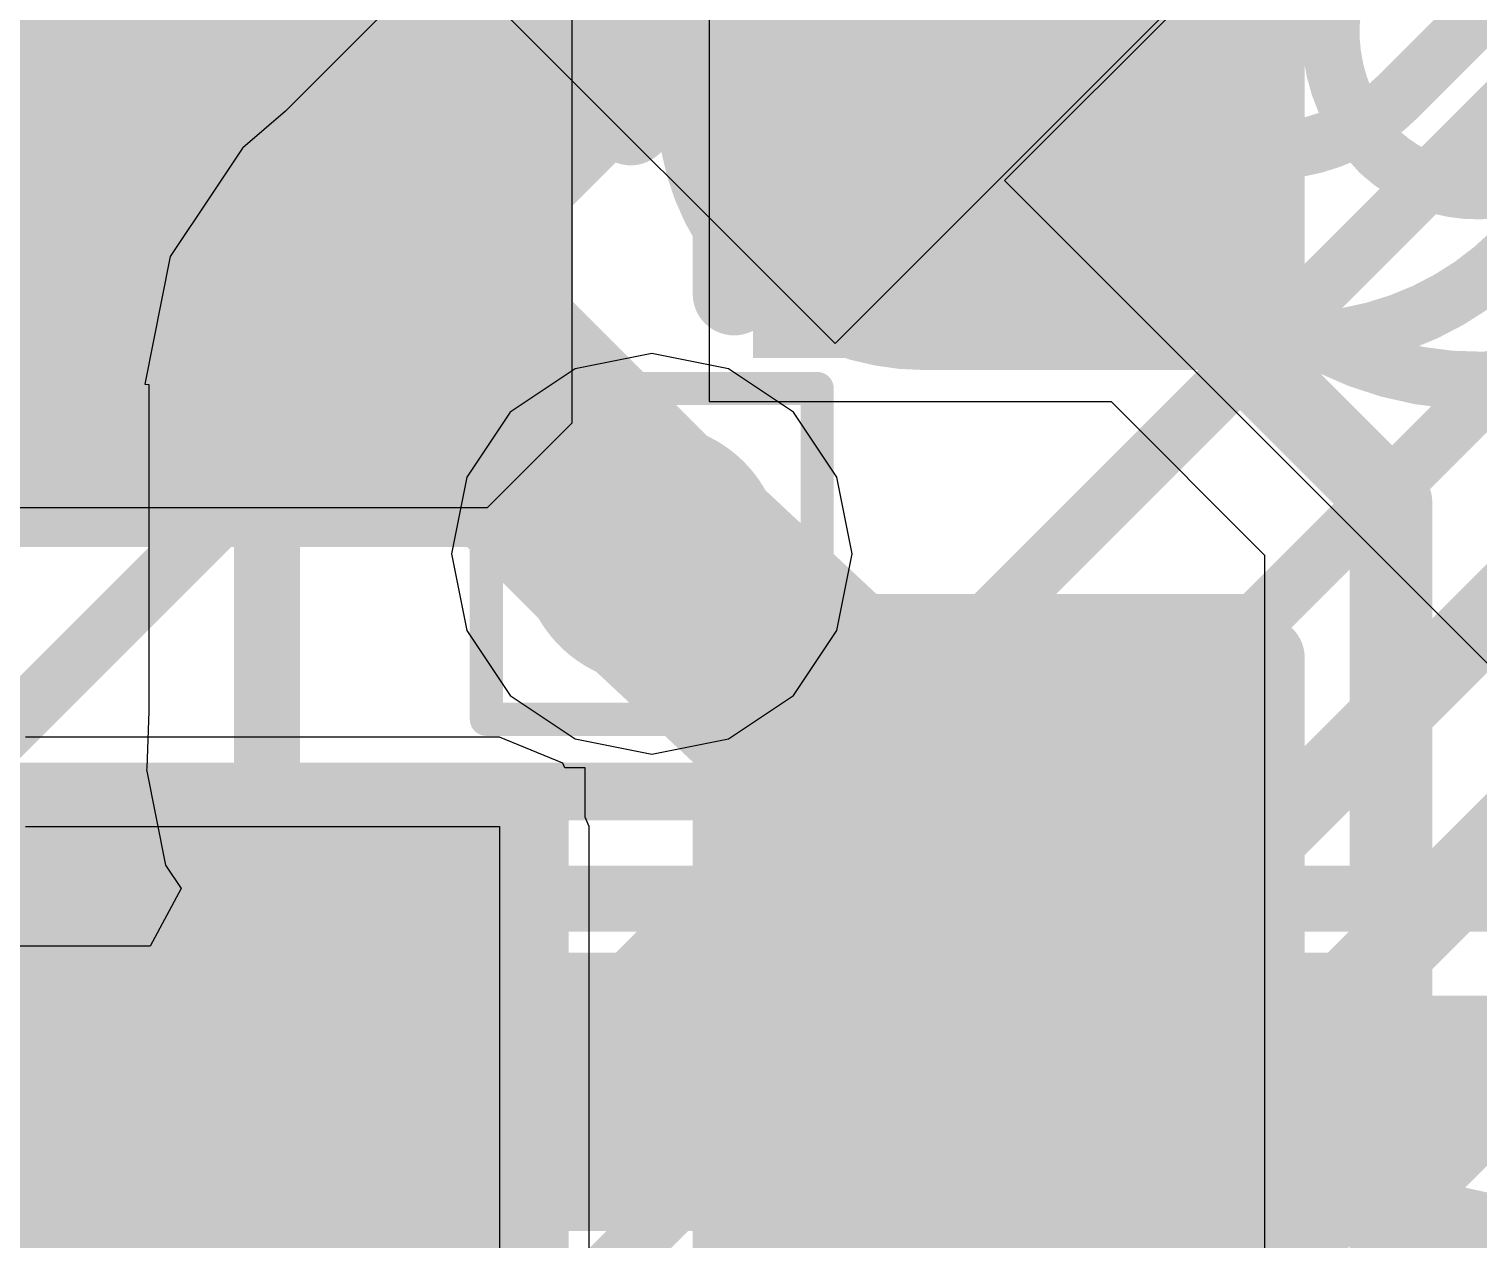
# Model space of a CAD drawing. Header units: inches. Extents: x -6 to 283, y -12 to 154.
# Drawn here: x 41.143 to 43.368, y 6.457 to 8.315 of the extents above; entities that cross this region are included whole.
import ezdxf

# ---------------------------------------------------------------- set-up
doc = ezdxf.new("R2010")
doc.units = ezdxf.units.IN
for name, color, linetype in [('Bottom Layer', 5, 'Continuous'), ('Bottom Overlay', 54, 'Continuous'), ('Bottom Paste', 16, 'Continuous'), ('Bottom Solder', 6, 'Continuous'), ('Drill Drawing', 1, 'Continuous'), ('GND-1', 16, 'Continuous'), ('GND-2', 90, 'Continuous'), ('GND-3', 216, 'Continuous'), ('GND-4', 54, 'Continuous'), ('PWR-1', 156, 'Continuous'), ('PWR-2', 130, 'Continuous'), ('Signal L1', 76, 'Continuous'), ('Signal L2', 6, 'Continuous'), ('Top Layer', 1, 'Continuous'), ('Top Overlay', 2, 'Continuous'), ('Top Paste', 8, 'Continuous'), ('Top Solder', 216, 'Continuous'), ('Via Holes', 16, 'Continuous')]:
    doc.layers.add(name, color=color, linetype=linetype)

# ---------------------------------------------------------------- blocks, each defined once
blk = doc.blocks.new('R___0201_157')
at = {"layer": 'Top Layer'}
for points in [[(-0.40999791, 0.18499963), (-0.13999845, 0.18499963), (-0.13999845, -0.18499963), (-0.40999791, -0.18499963)], [(0.14000099, 0.18499963), (0.41000045, 0.18499963), (0.41000045, -0.18499963), (0.14000099, -0.18499963)]]:
    blk.add_hatch(color=1, dxfattribs=at).paths.add_polyline_path(points)
at = {"layer": 'Top Paste'}
for points in [[(-0.40999791, 0.18499963), (-0.13999845, 0.18499963), (-0.13999845, -0.18499963), (-0.40999791, -0.18499963)], [(0.14000099, 0.18499963), (0.41000045, 0.18499963), (0.41000045, -0.18499963), (0.14000099, -0.18499963)]]:
    blk.add_hatch(color=8, dxfattribs=at).paths.add_polyline_path(points)
at = {"layer": 'Top Solder'}
for points in [[(-0.46499907, 0.24000079), (-0.08499729, 0.24000079), (-0.08499729, -0.24000079), (-0.46499907, -0.24000079)], [(0.08499983, 0.24000079), (0.46500161, 0.24000079), (0.46500161, -0.24000079), (0.08499983, -0.24000079)]]:
    blk.add_hatch(color=216, dxfattribs=at).paths.add_polyline_path(points)
at = {"layer": 'Top Overlay'}
for points in [[(-0.4826, 0.254, 0.127, 0.127, 0), (0.4826, 0.254, 0.127, 0.127, 0)], [(-0.4826, -0.254, 0.127, 0.127, 0), (-0.4826, 0.254, 0.127, 0.127, 0)], [(0.4826, -0.254, 0.127, 0.127, 0), (0.4826, 0.254, 0.127, 0.127, 0)], [(-0.4826, -0.254, 0.127, 0.127, 0), (0.4826, -0.254, 0.127, 0.127, 0)]]:
    blk.add_lwpolyline(points, format="xyseb", dxfattribs=at)
for points in [[(-0.51435, 0.254, 0.0635, 0.0635, 1), (-0.4508499999999999, 0.254, 0.0635, 0.0635, 1)], [(-0.51435, 0.254, 0.0635, 0.0635, 1), (-0.4508499999999999, 0.254, 0.0635, 0.0635, 1)], [(0.4508499999999999, 0.254, 0.0635, 0.0635, 1), (0.51435, 0.254, 0.0635, 0.0635, 1)], [(0.4508499999999999, 0.254, 0.0635, 0.0635, 1), (0.51435, 0.254, 0.0635, 0.0635, 1)], [(-0.51435, -0.254, 0.0635, 0.0635, 1), (-0.4508499999999999, -0.254, 0.0635, 0.0635, 1)], [(-0.51435, -0.254, 0.0635, 0.0635, 1), (-0.4508499999999999, -0.254, 0.0635, 0.0635, 1)], [(0.4508499999999999, -0.254, 0.0635, 0.0635, 1), (0.51435, -0.254, 0.0635, 0.0635, 1)], [(0.4508499999999999, -0.254, 0.0635, 0.0635, 1), (0.51435, -0.254, 0.0635, 0.0635, 1)]]:
    blk.add_lwpolyline(points, format="xyseb", close=True, dxfattribs=at)
blk = doc.blocks.new('IND_0806_B_186')
at = {"layer": 'Bottom Layer'}
for points in [[(-1.32499735, 1.00000054), (-0.32499681, 1.00000054), (-0.32499681, -1.00000054), (-1.32499735, -1.00000054)], [(0.32499681, 1.00000054), (1.32499735, 1.00000054), (1.32499735, -1.00000054), (0.32499681, -1.00000054)]]:
    blk.add_hatch(color=5, dxfattribs=at).paths.add_polyline_path(points)
at = {"layer": 'Bottom Paste'}
for points in [[(-1.32499735, 1.00000054), (-0.32499681, 1.00000054), (-0.32499681, -1.00000054), (-1.32499735, -1.00000054)], [(0.32499681, 1.00000054), (1.32499735, 1.00000054), (1.32499735, -1.00000054), (0.32499681, -1.00000054)]]:
    blk.add_hatch(color=16, dxfattribs=at).paths.add_polyline_path(points)
at = {"layer": 'Bottom Solder'}
for points in [[(-1.42659735, 1.10160054), (-0.22339681, 1.10160054), (-0.22339681, -1.10160054), (-1.42659735, -1.10160054)], [(0.22339681, 1.10160054), (1.42659735, 1.10160054), (1.42659735, -1.10160054), (0.22339681, -1.10160054)]]:
    blk.add_hatch(color=6, dxfattribs=at).paths.add_polyline_path(points)
at = {"layer": 'Bottom Overlay'}
for points in [[(0.1524, 0.8636, 0.127, 0.127, 0), (-0.127, 0.8636, 0.127, 0.127, 0)], [(0.1524, -0.8636, 0.127, 0.127, 0), (-0.127, -0.8636, 0.127, 0.127, 0)]]:
    blk.add_lwpolyline(points, format="xyseb", dxfattribs=at)
for points in [[(-0.15875, 0.8636, 0.0635, 0.0635, 1), (-0.09524999999999999, 0.8636, 0.0635, 0.0635, 1)], [(0.12065, 0.8636, 0.0635, 0.0635, 1), (0.18415, 0.8636, 0.0635, 0.0635, 1)], [(-0.15875, -0.8636, 0.0635, 0.0635, 1), (-0.09524999999999999, -0.8636, 0.0635, 0.0635, 1)], [(0.12065, -0.8636, 0.0635, 0.0635, 1), (0.18415, -0.8636, 0.0635, 0.0635, 1)]]:
    blk.add_lwpolyline(points, format="xyseb", close=True, dxfattribs=at)
blk = doc.blocks.new('C___0603_B_411')
at = {"layer": 'Bottom Layer'}
blk.add_hatch(color=5, dxfattribs=at).paths.add_polyline_path([(-1.143, -0.4445), (-1.143, 0.4445), (-0.3809999999999999, 0.4445), (-0.3809999999999999, -0.4445)])
at = {"layer": 'Bottom Paste'}
blk.add_hatch(color=16, dxfattribs=at).paths.add_polyline_path([(-1.143, -0.4445), (-1.143, 0.4445), (-0.3809999999999999, 0.4445), (-0.3809999999999999, -0.4445)])
at = {"layer": 'Bottom Solder'}
blk.add_hatch(color=6, dxfattribs=at).paths.add_polyline_path([(-1.20299988, -0.50449988), (-1.20299988, 0.50449988), (-0.3210001199999999, 0.50449988), (-0.3210001199999999, -0.50449988)])
at = {"layer": 'Bottom Overlay'}
for points in [[(-1.2446, 0.5334, 0.127, 0.127, 0), (-1.2446, -0.5334, 0.127, 0.127, 0)], [(-0.4571999999999999, 0.5334, 0.127, 0.127, 0), (-1.2446, 0.5334, 0.127, 0.127, 0)]]:
    blk.add_lwpolyline(points, format="xyseb", dxfattribs=at)
for points in [[(-1.27635, 0.5334, 0.0635, 0.0635, 1), (-1.21285, 0.5334, 0.0635, 0.0635, 1)], [(-1.27635, 0.5334, 0.0635, 0.0635, 1), (-1.21285, 0.5334, 0.0635, 0.0635, 1)], [(-0.4889499999999999, 0.5334, 0.0635, 0.0635, 1), (-0.42545, 0.5334, 0.0635, 0.0635, 1)]]:
    blk.add_lwpolyline(points, format="xyseb", close=True, dxfattribs=at)
blk = doc.blocks.new('C___0402_B_414')
at = {"layer": 'Bottom Layer'}
for points in [[(-0.2413, 0.3175), (-0.2412999999999999, -0.3175), (-0.6985, -0.3175), (-0.6985, 0.3175)], [(0.6985, 0.3175), (0.6985, -0.3175), (0.2413, -0.3175), (0.2412999999999999, 0.3175)]]:
    blk.add_hatch(color=5, dxfattribs=at).paths.add_polyline_path(points)
at = {"layer": 'Bottom Paste'}
for points in [[(-0.2413, 0.3175), (-0.2412999999999999, -0.3175), (-0.6985, -0.3175), (-0.6985, 0.3175)], [(0.6985, 0.3175), (0.6985, -0.3175), (0.2413, -0.3175), (0.2412999999999999, 0.3175)]]:
    blk.add_hatch(color=16, dxfattribs=at).paths.add_polyline_path(points)
at = {"layer": 'Bottom Solder'}
for points in [[(-0.18130012, 0.37749988), (-0.18130012, -0.37749988), (-0.7584998799999999, -0.37749988), (-0.7584998799999999, 0.37749988)], [(0.7584998799999999, 0.37749988), (0.7584998799999999, -0.37749988), (0.18130012, -0.37749988), (0.18130012, 0.37749988)]]:
    blk.add_hatch(color=6, dxfattribs=at).paths.add_polyline_path(points)
at = {"layer": 'Bottom Overlay'}
for points in [[(-0.2794, 0.4064, 0.127, 0.127, 0), (-0.7874, 0.4064, 0.127, 0.127, 0)], [(-0.7874, -0.4064, 0.127, 0.127, 0), (-0.7874, 0.4064, 0.127, 0.127, 0)], [(0.7874, 0.4064, 0.127, 0.127, 0), (0.2794, 0.4064, 0.127, 0.127, 0)], [(0.7874, -0.4064, 0.127, 0.127, 0), (0.7874, 0.4064, 0.127, 0.127, 0)], [(-0.2794, -0.4064, 0.127, 0.127, 0), (-0.7874, -0.4064, 0.127, 0.127, 0)], [(0.7874, -0.4064, 0.127, 0.127, 0), (0.2794, -0.4064, 0.127, 0.127, 0)]]:
    blk.add_lwpolyline(points, format="xyseb", dxfattribs=at)
for points in [[(-0.8191499999999999, 0.4064, 0.0635, 0.0635, 1), (-0.7556499999999999, 0.4064, 0.0635, 0.0635, 1)], [(-0.8191499999999999, 0.4064, 0.0635, 0.0635, 1), (-0.7556499999999999, 0.4064, 0.0635, 0.0635, 1)], [(-0.31115, 0.4064, 0.0635, 0.0635, 1), (-0.24765, 0.4064, 0.0635, 0.0635, 1)], [(0.24765, 0.4064, 0.0635, 0.0635, 1), (0.31115, 0.4064, 0.0635, 0.0635, 1)], [(0.7556499999999999, 0.4064, 0.0635, 0.0635, 1), (0.8191499999999999, 0.4064, 0.0635, 0.0635, 1)], [(0.7556499999999999, 0.4064, 0.0635, 0.0635, 1), (0.8191499999999999, 0.4064, 0.0635, 0.0635, 1)], [(-0.8191499999999999, -0.4064, 0.0635, 0.0635, 1), (-0.7556499999999999, -0.4064, 0.0635, 0.0635, 1)], [(-0.8191499999999999, -0.4064, 0.0635, 0.0635, 1), (-0.7556499999999999, -0.4064, 0.0635, 0.0635, 1)], [(-0.31115, -0.4064, 0.0635, 0.0635, 1), (-0.24765, -0.4064, 0.0635, 0.0635, 1)], [(0.24765, -0.4064, 0.0635, 0.0635, 1), (0.31115, -0.4064, 0.0635, 0.0635, 1)], [(0.7556499999999999, -0.4064, 0.0635, 0.0635, 1), (0.8191499999999999, -0.4064, 0.0635, 0.0635, 1)], [(0.7556499999999999, -0.4064, 0.0635, 0.0635, 1), (0.8191499999999999, -0.4064, 0.0635, 0.0635, 1)]]:
    blk.add_lwpolyline(points, format="xyseb", close=True, dxfattribs=at)
blk = doc.blocks.new('C___0402_B_445')
at = {"layer": 'Bottom Layer'}
for points in [[(-0.2413, 0.3175), (-0.2412999999999999, -0.3175), (-0.6985, -0.3175), (-0.6985, 0.3175)], [(0.6985, 0.3175), (0.6985, -0.3175), (0.2413, -0.3175), (0.2412999999999999, 0.3175)]]:
    blk.add_hatch(color=5, dxfattribs=at).paths.add_polyline_path(points)
at = {"layer": 'Bottom Paste'}
for points in [[(-0.2413, 0.3175), (-0.2412999999999999, -0.3175), (-0.6985, -0.3175), (-0.6985, 0.3175)], [(0.6985, 0.3175), (0.6985, -0.3175), (0.2413, -0.3175), (0.2412999999999999, 0.3175)]]:
    blk.add_hatch(color=16, dxfattribs=at).paths.add_polyline_path(points)
at = {"layer": 'Bottom Solder'}
for points in [[(-0.18130012, 0.37749988), (-0.18130012, -0.37749988), (-0.7584998799999999, -0.37749988), (-0.7584998799999999, 0.37749988)], [(0.7584998799999999, 0.37749988), (0.7584998799999999, -0.37749988), (0.18130012, -0.37749988), (0.18130012, 0.37749988)]]:
    blk.add_hatch(color=6, dxfattribs=at).paths.add_polyline_path(points)
at = {"layer": 'Bottom Overlay'}
for points in [[(-0.7874, 0.4064, 0.127, 0.127, 0), (-0.2794, 0.4064, 0.127, 0.127, 0)], [(-0.7874, 0.4064, 0.127, 0.127, 0), (-0.7874, -0.4064, 0.127, 0.127, 0)], [(0.2794, 0.4064, 0.127, 0.127, 0), (0.7874, 0.4064, 0.127, 0.127, 0)], [(0.7874, 0.4064, 0.127, 0.127, 0), (0.7874, -0.4064, 0.127, 0.127, 0)], [(-0.7874, -0.4064, 0.127, 0.127, 0), (-0.2794, -0.4064, 0.127, 0.127, 0)], [(0.2794, -0.4064, 0.127, 0.127, 0), (0.7874, -0.4064, 0.127, 0.127, 0)]]:
    blk.add_lwpolyline(points, format="xyseb", dxfattribs=at)
for points in [[(-0.8191499999999999, 0.4064, 0.0635, 0.0635, 1), (-0.7556499999999999, 0.4064, 0.0635, 0.0635, 1)], [(-0.8191499999999999, 0.4064, 0.0635, 0.0635, 1), (-0.7556499999999999, 0.4064, 0.0635, 0.0635, 1)], [(-0.31115, 0.4064, 0.0635, 0.0635, 1), (-0.24765, 0.4064, 0.0635, 0.0635, 1)], [(0.24765, 0.4064, 0.0635, 0.0635, 1), (0.31115, 0.4064, 0.0635, 0.0635, 1)], [(0.7556499999999999, 0.4064, 0.0635, 0.0635, 1), (0.8191499999999999, 0.4064, 0.0635, 0.0635, 1)], [(0.7556499999999999, 0.4064, 0.0635, 0.0635, 1), (0.8191499999999999, 0.4064, 0.0635, 0.0635, 1)], [(-0.8191499999999999, -0.4064, 0.0635, 0.0635, 1), (-0.7556499999999999, -0.4064, 0.0635, 0.0635, 1)], [(-0.8191499999999999, -0.4064, 0.0635, 0.0635, 1), (-0.7556499999999999, -0.4064, 0.0635, 0.0635, 1)], [(-0.31115, -0.4064, 0.0635, 0.0635, 1), (-0.24765, -0.4064, 0.0635, 0.0635, 1)], [(0.24765, -0.4064, 0.0635, 0.0635, 1), (0.31115, -0.4064, 0.0635, 0.0635, 1)], [(0.7556499999999999, -0.4064, 0.0635, 0.0635, 1), (0.8191499999999999, -0.4064, 0.0635, 0.0635, 1)], [(0.7556499999999999, -0.4064, 0.0635, 0.0635, 1), (0.8191499999999999, -0.4064, 0.0635, 0.0635, 1)]]:
    blk.add_lwpolyline(points, format="xyseb", close=True, dxfattribs=at)

msp = doc.modelspace()

# ---------------------------------------------------------------- hatches: boundary and pattern name
at = {"layer": 'Bottom Layer'}
h = msp.add_hatch(color=5, dxfattribs=at)
edge = h.paths.add_edge_path()
edge.add_arc((42.09917158, 7.508730219999999), 0.1999996, 0, 360)
at = {"layer": 'GND-1'}
h = msp.add_hatch(color=16, dxfattribs=at)
edge = h.paths.add_edge_path()
edge.add_arc((42.09917158, 7.508730219999999), 0.1999996, 0, 360)
at = {"layer": 'GND-2'}
h = msp.add_hatch(color=90, dxfattribs=at)
edge = h.paths.add_edge_path()
edge.add_arc((42.09917158, 7.508730219999999), 0.1999996, 0, 360)
at = {"layer": 'GND-3'}
h = msp.add_hatch(color=216, dxfattribs=at)
edge = h.paths.add_edge_path()
edge.add_arc((42.09917158, 7.508730219999999), 0.1999996, 0, 360)
at = {"layer": 'GND-4'}
h = msp.add_hatch(color=54, dxfattribs=at)
edge = h.paths.add_edge_path()
edge.add_arc((42.09917158, 7.508730219999999), 0.1999996, 0, 360)
at = {"layer": 'PWR-1'}
h = msp.add_hatch(color=156, dxfattribs=at)
edge = h.paths.add_edge_path()
edge.add_arc((42.09917158, 7.508730219999999), 0.1999996, 0, 360)
at = {"layer": 'PWR-2'}
h = msp.add_hatch(color=130, dxfattribs=at)
edge = h.paths.add_edge_path()
edge.add_arc((42.09917158, 7.508730219999999), 0.1999996, 0, 360)
at = {"layer": 'Signal L1'}
h = msp.add_hatch(color=76, dxfattribs=at)
edge = h.paths.add_edge_path()
edge.add_arc((42.09917158, 7.508730219999999), 0.1999996, 0, 360)
at = {"layer": 'Signal L2'}
h = msp.add_hatch(color=6, dxfattribs=at)
edge = h.paths.add_edge_path()
edge.add_arc((42.09917158, 7.508730219999999), 0.1999996, 0, 360)
at = {"layer": 'Top Layer'}
h = msp.add_hatch(color=1, dxfattribs=at)
edge = h.paths.add_edge_path()
edge.add_arc((42.09917158, 7.508730219999999), 0.1999996, 0, 360)
at = {"layer": 'Via Holes'}
h = msp.add_hatch(color=7, dxfattribs=at)
edge = h.paths.add_edge_path()
edge.add_arc((42.09917158, 7.508730219999999), 0.0999998, 0, 360)

# ---------------------------------------------------------------- linework, layer by layer
at = {"layer": 'Bottom Layer'}
for p, q in [((41.97663436, 11.39259342), (41.97663436, 7.709593419999999)), ((42.18745436, 8.45383374), (42.18745436, 7.74263374)), ((42.18745436, 7.74263374), (42.80437718, 7.74263374)), ((42.80437718, 7.74263374), (43.04001552, 7.5069954)), ((41.97663436, 7.709593419999999), (41.84632473999999, 7.5792838)), ((41.84632473999999, 7.5792838), (41.02872413999999, 7.5792838)), ((43.04001552, 7.5069954), (43.04001552, 5.73494662)), ((41.8654992, 7.22754968), (41.1377257, 7.22754968)), ((41.96270246, 7.18728814), (41.8654992, 7.22754968)), ((41.96555996, 7.1803895), (41.96270246, 7.18728814)), ((41.99702801999999, 7.1803895), (41.96555996, 7.1803895)), ((41.99702801999999, 7.10441556), (41.99702801999999, 7.1803895)), ((42.002964, 7.090084879999999), (41.99702801999999, 7.10441556)), ((41.1377257, 7.090084879999999), (41.8654992, 7.090084879999999)), ((41.8654992, 7.090084879999999), (41.8654992, 5.76546472)), ((42.002964, 5.789968099999999), (42.002964, 7.090084879999999))]:
    msp.add_line(p, q, dxfattribs=at)
for points in [[(42.8635287, 8.14903374, 0.1524, 0.1524, 0), (42.8635287, 10.78423294, 0.1524, 0.1524, 0)], [(41.43205582, 8.05249596, 0.3809999999999999, 0.3809999999999999, 0), (41.43205582, 8.11599342, 0.3809999999999999, 0.3809999999999999, 0)], [(41.43205582, 8.05249596, 0.3809999999999999, 0.3809999999999999, 0), (41.62255835999999, 7.86199342, 0.3809999999999999, 0.3809999999999999, 0)], [(42.76809582, 8.05360086, 0.1524, 0.1524, 0), (42.8635287, 8.14903374, 0.1524, 0.1524, 0)], [(42.79984581999999, 8.01924228, 0.127, 0.127, 0), (42.79984581999999, 8.02185086, 0.127, 0.127, 0)], [(42.79984581999999, 8.01924228, 0.127, 0.127, 0), (42.88595436, 7.93313374, 0.127, 0.127, 0)], [(41.62255835999999, 7.86199342, 0.3809999999999999, 0.3809999999999999, 0), (41.74261654, 7.86199342, 0.3809999999999999, 0.3809999999999999, 0)], [(41.74261654, 7.86199342, 0.3809999999999999, 0.3809999999999999, 0), (42.09587973999999, 7.508730219999999, 0.3809999999999999, 0.3809999999999999, 0)], [(42.88595436, 7.93313374, 0.127, 0.127, 0), (42.88856294, 7.93313374, 0.127, 0.127, 0)], [(42.88856294, 7.93313374, 0.127, 0.127, 0), (43.23424677999999, 7.587449899999999, 0.127, 0.127, 0)], [(42.09917158, 7.508730219999999, 0.3809999999999999, 0.3809999999999999, 0), (42.54215774, 7.09493374, 0.3809999999999999, 0.3809999999999999, 0)], [(43.23424677999999, 4.98482366, 0.127, 0.127, 0), (43.23424677999999, 7.587449899999999, 0.127, 0.127, 0)], [(42.54215774, 7.09493374, 0.3809999999999999, 0.3809999999999999, 0), (42.595419, 7.072332820000001, 0.3809999999999999, 0.3809999999999999, 0)], [(42.595419, 7.072332820000001, 0.3809999999999999, 0.3809999999999999, 0), (42.59542408, 7.072332820000001, 0.3809999999999999, 0.3809999999999999, 0)], [(42.59542408, 7.072332820000001, 0.3809999999999999, 0.3809999999999999, 0), (42.63195435999999, 7.05683374, 0.3809999999999999, 0.3809999999999999, 0)], [(42.63195435999999, 6.249093419999999, 0.3809999999999999, 0.3809999999999999, 0), (42.63195435999999, 7.05683374, 0.3809999999999999, 0.3809999999999999, 0)]]:
    msp.add_lwpolyline(points, format="xyseb", dxfattribs=at)
for points in [[(41.33680582, 8.11599342, 0.1905, 0.1905, 1), (41.52730582, 8.11599342, 0.1905, 0.1905, 1)], [(41.33680582, 8.05249596, 0.1905, 0.1905, 1), (41.52730582, 8.05249596, 0.1905, 0.1905, 1)], [(41.33680582, 8.05249596, 0.1905, 0.1905, 1), (41.52730582, 8.05249596, 0.1905, 0.1905, 1)], [(42.8254287, 8.14903374, 0.0762, 0.0762, 1), (42.9016287, 8.14903374, 0.0762, 0.0762, 1)], [(42.8254287, 8.14903374, 0.0762, 0.0762, 1), (42.9016287, 8.14903374, 0.0762, 0.0762, 1)], [(42.72999582, 8.05360086, 0.0762, 0.0762, 1), (42.80619582, 8.05360086, 0.0762, 0.0762, 1)], [(42.76809582, 8.02185086, 0.0635, 0.0635, 1), (42.83159582, 8.02185086, 0.0635, 0.0635, 1)], [(42.76809582, 8.01924228, 0.0635, 0.0635, 1), (42.83159582, 8.01924228, 0.0635, 0.0635, 1)], [(42.76809582, 8.01924228, 0.0635, 0.0635, 1), (42.83159582, 8.01924228, 0.0635, 0.0635, 1)], [(41.52730836, 7.86199342, 0.1905, 0.1905, 1), (41.71780836, 7.86199342, 0.1905, 0.1905, 1)], [(41.52730836, 7.86199342, 0.1905, 0.1905, 1), (41.71780836, 7.86199342, 0.1905, 0.1905, 1)], [(41.64736653999999, 7.86199342, 0.1905, 0.1905, 1), (41.83786654, 7.86199342, 0.1905, 0.1905, 1)], [(41.64736653999999, 7.86199342, 0.1905, 0.1905, 1), (41.83786654, 7.86199342, 0.1905, 0.1905, 1)], [(42.85420436, 7.93313374, 0.0635, 0.0635, 1), (42.91770435999999, 7.93313374, 0.0635, 0.0635, 1)], [(42.85420436, 7.93313374, 0.0635, 0.0635, 1), (42.91770435999999, 7.93313374, 0.0635, 0.0635, 1)], [(42.85681294, 7.93313374, 0.0635, 0.0635, 1), (42.92031294, 7.93313374, 0.0635, 0.0635, 1)], [(42.85681294, 7.93313374, 0.0635, 0.0635, 1), (42.92031294, 7.93313374, 0.0635, 0.0635, 1)], [(42.00062974, 7.508730219999999, 0.1905, 0.1905, 1), (42.19112974, 7.508730219999999, 0.1905, 0.1905, 1)], [(42.00392158, 7.508730219999999, 0.1905, 0.1905, 1), (42.19442158, 7.508730219999999, 0.1905, 0.1905, 1)], [(43.20249678, 7.587449899999999, 0.0635, 0.0635, 1), (43.26599677999999, 7.587449899999999, 0.0635, 0.0635, 1)], [(43.20249678, 7.587449899999999, 0.0635, 0.0635, 1), (43.26599677999999, 7.587449899999999, 0.0635, 0.0635, 1)], [(42.44690774, 7.09493374, 0.1905, 0.1905, 1), (42.63740773999999, 7.09493374, 0.1905, 0.1905, 1)], [(42.44690774, 7.09493374, 0.1905, 0.1905, 1), (42.63740773999999, 7.09493374, 0.1905, 0.1905, 1)], [(42.500169, 7.072332820000001, 0.1905, 0.1905, 1), (42.690669, 7.072332820000001, 0.1905, 0.1905, 1)], [(42.500169, 7.072332820000001, 0.1905, 0.1905, 1), (42.690669, 7.072332820000001, 0.1905, 0.1905, 1)], [(42.50017407999999, 7.072332820000001, 0.1905, 0.1905, 1), (42.69067407999999, 7.072332820000001, 0.1905, 0.1905, 1)], [(42.50017407999999, 7.072332820000001, 0.1905, 0.1905, 1), (42.69067407999999, 7.072332820000001, 0.1905, 0.1905, 1)], [(42.53670436, 7.05683374, 0.1905, 0.1905, 1), (42.72720435999999, 7.05683374, 0.1905, 0.1905, 1)], [(42.53670436, 7.05683374, 0.1905, 0.1905, 1), (42.72720435999999, 7.05683374, 0.1905, 0.1905, 1)]]:
    msp.add_lwpolyline(points, format="xyseb", close=True, dxfattribs=at)
at = {"layer": 'Drill Drawing'}
for points in [[(41.84517158, 7.762730219999999, 0.0508, 0.0508, 0), (42.35317158, 7.762730219999999, 0.0508, 0.0508, 0)], [(41.84517158, 7.25473022, 0.0508, 0.0508, 0), (41.84517158, 7.762730219999999, 0.0508, 0.0508, 0)], [(42.35317158, 7.25473022, 0.0508, 0.0508, 0), (42.35317158, 7.762730219999999, 0.0508, 0.0508, 0)], [(41.84517158, 7.25473022, 0.0508, 0.0508, 0), (42.35317158, 7.25473022, 0.0508, 0.0508, 0)]]:
    msp.add_lwpolyline(points, format="xyseb", dxfattribs=at)
for points in [[(41.83247158, 7.762730219999999, 0.0254, 0.0254, 1), (41.85787158, 7.762730219999999, 0.0254, 0.0254, 1)], [(41.83247158, 7.762730219999999, 0.0254, 0.0254, 1), (41.85787158, 7.762730219999999, 0.0254, 0.0254, 1)], [(42.34047158, 7.762730219999999, 0.0254, 0.0254, 1), (42.36587158, 7.762730219999999, 0.0254, 0.0254, 1)], [(42.34047158, 7.762730219999999, 0.0254, 0.0254, 1), (42.36587158, 7.762730219999999, 0.0254, 0.0254, 1)], [(41.83247158, 7.25473022, 0.0254, 0.0254, 1), (41.85787158, 7.25473022, 0.0254, 0.0254, 1)], [(41.83247158, 7.25473022, 0.0254, 0.0254, 1), (41.85787158, 7.25473022, 0.0254, 0.0254, 1)], [(42.34047158, 7.25473022, 0.0254, 0.0254, 1), (42.36587158, 7.25473022, 0.0254, 0.0254, 1)], [(42.34047158, 7.25473022, 0.0254, 0.0254, 1), (42.36587158, 7.25473022, 0.0254, 0.0254, 1)]]:
    msp.add_lwpolyline(points, format="xyseb", close=True, dxfattribs=at)
at = {"layer": 'PWR-1'}
for p, q in [((42.09917158, 7.816237859999999), (41.98149338, 7.792829219999999)), ((42.21684978, 7.792829219999999), (42.09917158, 7.816237859999999)), ((41.98149338, 7.792829219999999), (41.8817298, 7.726172)), ((42.31661336, 7.726172), (42.21684978, 7.792829219999999)), ((41.8817298, 7.726172), (41.81507258, 7.626408420000001)), ((42.38327058, 7.626408420000001), (42.31661336, 7.726172)), ((41.81507258, 7.626408420000001), (41.79166394, 7.508730219999999)), ((42.40667921999999, 7.508730219999999), (42.38327058, 7.626408420000001)), ((41.79166394, 7.508730219999999), (41.81507258, 7.391052019999999)), ((42.38327058, 7.391052019999999), (42.40667921999999, 7.508730219999999)), ((41.81507258, 7.391052019999999), (41.8817298, 7.29128844)), ((42.31661336, 7.29128844), (42.38327058, 7.391052019999999)), ((41.8817298, 7.29128844), (41.98149338, 7.224631219999999)), ((42.21684978, 7.224631219999999), (42.31661336, 7.29128844)), ((41.98149338, 7.224631219999999), (42.09917158, 7.20122258)), ((42.09917158, 7.20122258), (42.21684978, 7.224631219999999))]:
    msp.add_line(p, q, dxfattribs=at)
at = {"layer": 'PWR-2'}
msp.add_lwpolyline([(41.01396166, 6.70348926, 0.254, 0.254, 0), (44.65994116, 6.70348926, 0.254, 0.254, 0)], format="xyseb", dxfattribs=at)
at = {"layer": 'Signal L1'}
for points in [[(43.24589268, 8.21163204, 0.08889999999999999, 0.08889999999999999, 0), (46.91080534, 11.8765447, 0.08889999999999999, 0.08889999999999999, 0)], [(43.0947703, 7.14390494, 0.08889999999999999, 0.08889999999999999, 0), (47.50479958, 11.55393422, 0.08889999999999999, 0.08889999999999999, 0)], [(43.21576065999999, 6.851804939999999, 0.08889999999999999, 0.08889999999999999, 0), (47.79689957999999, 11.43294386, 0.08889999999999999, 0.08889999999999999, 0)], [(43.30877546, 6.558912459999999, 0.08889999999999999, 0.08889999999999999, 0), (48.09160054, 11.34173754, 0.08889999999999999, 0.08889999999999999, 0)], [(41.27514478, 8.08052994, 0.08889999999999999, 0.08889999999999999, 0), (41.27514478, 8.42888586, 0.08889999999999999, 0.08889999999999999, 0)], [(41.56724478, 8.08052994, 0.08889999999999999, 0.08889999999999999, 0), (41.56724478, 8.36748644, 0.08889999999999999, 0.08889999999999999, 0)], [(41.85934477999999, 8.08052994, 0.08889999999999999, 0.08889999999999999, 0), (41.85934477999999, 8.36748644, 0.08889999999999999, 0.08889999999999999, 0)], [(42.15144478, 8.2006821, 0.08889999999999999, 0.08889999999999999, 0), (42.15144478, 8.36748644, 0.08889999999999999, 0.08889999999999999, 0)], [(42.44354478, 8.2006821, 0.08889999999999999, 0.08889999999999999, 0), (42.44354478, 8.36748644, 0.08889999999999999, 0.08889999999999999, 0)], [(43.24589268, 8.21163204, 0.08889999999999999, 0.08889999999999999, -0.1989139954365977), (43.0431575, 8.12765456, 0.08889999999999999, 0.08889999999999999, 0)], [(42.51656978, 7.835557099999999, 0.08889999999999999, 0.08889999999999999, -0.4142135623730951), (42.15144478, 8.2006821, 0.08889999999999999, 0.08889999999999999, 0)], [(42.51656978, 8.1276571, 0.08889999999999999, 0.08889999999999999, -0.4142135623730951), (42.44354478, 8.2006821, 0.08889999999999999, 0.08889999999999999, 0)], [(42.51656978, 8.1276571, 0.08889999999999999, 0.08889999999999999, 0), (43.00727746, 8.1276571, 0.08889999999999999, 0.08889999999999999, 0)], [(43.00727746, 8.1276571, 0.08889999999999999, 0.08889999999999999, 0), (43.0431575, 8.12765456, 0.08889999999999999, 0.08889999999999999, 0)], [(41.34816978, 7.715404939999999, 0.08889999999999999, 0.08889999999999999, -0.4142135623730951), (40.98304477999999, 8.08052994, 0.08889999999999999, 0.08889999999999999, 0)], [(41.34816978, 8.007504939999999, 0.08889999999999999, 0.08889999999999999, -0.4142135623730951), (41.27514478, 8.08052994, 0.08889999999999999, 0.08889999999999999, 0)], [(41.56724478, 8.08052994, 0.08889999999999999, 0.08889999999999999, -0.4142135623730951), (41.49421978, 8.007504939999999, 0.08889999999999999, 0.08889999999999999, 0)], [(41.85934477999999, 8.08052994, 0.08889999999999999, 0.08889999999999999, -0.4142135623730951), (41.49421978, 7.715404939999999, 0.08889999999999999, 0.08889999999999999, 0)], [(41.34816978, 8.007504939999999, 0.08889999999999999, 0.08889999999999999, 0), (41.49421978, 8.007504939999999, 0.08889999999999999, 0.08889999999999999, 0)], [(43.42248872, 7.975137719999999, 0.08889999999999999, 0.08889999999999999, -0.200257150444088), (43.08401594, 7.83555964, 0.08889999999999999, 0.08889999999999999, 0)], [(42.51656978, 7.835557099999999, 0.08889999999999999, 0.08889999999999999, 0), (43.08401594, 7.835557099999999, 0.08889999999999999, 0.08889999999999999, 0)], [(41.34816978, 7.715404939999999, 0.08889999999999999, 0.08889999999999999, 0), (41.49421978, 7.715404939999999, 0.08889999999999999, 0.08889999999999999, 0)], [(35.09588866, 7.1439024, 0.08889999999999999, 0.08889999999999999, 0), (43.0947703, 7.14390494, 0.08889999999999999, 0.08889999999999999, 0)], [(33.92402664, 6.851804939999999, 0.08889999999999999, 0.08889999999999999, 0), (43.21576065999999, 6.851804939999999, 0.08889999999999999, 0.08889999999999999, 0)], [(34.37923781999999, 6.558912459999999, 0.08889999999999999, 0.08889999999999999, 0), (43.30877546, 6.558912459999999, 0.08889999999999999, 0.08889999999999999, 0)]]:
    msp.add_lwpolyline(points, format="xyseb", dxfattribs=at)
for points in [[(43.22366768, 8.21163204, 0.04445, 0.04445, 1), (43.26811768, 8.21163204, 0.04445, 0.04445, 1)], [(43.22366768, 8.21163204, 0.04445, 0.04445, 1), (43.26811768, 8.21163204, 0.04445, 0.04445, 1)], [(42.12921978, 8.2006821, 0.04445, 0.04445, 1), (42.17366978, 8.2006821, 0.04445, 0.04445, 1)], [(42.12921978, 8.2006821, 0.04445, 0.04445, 1), (42.17366978, 8.2006821, 0.04445, 0.04445, 1)], [(42.42131978, 8.2006821, 0.04445, 0.04445, 1), (42.46576978, 8.2006821, 0.04445, 0.04445, 1)], [(42.42131978, 8.2006821, 0.04445, 0.04445, 1), (42.46576978, 8.2006821, 0.04445, 0.04445, 1)], [(42.49434478, 8.1276571, 0.04445, 0.04445, 1), (42.53879478, 8.1276571, 0.04445, 0.04445, 1)], [(42.49434478, 8.1276571, 0.04445, 0.04445, 1), (42.53879478, 8.1276571, 0.04445, 0.04445, 1)], [(42.98505246, 8.1276571, 0.04445, 0.04445, 1), (43.02950246, 8.1276571, 0.04445, 0.04445, 1)], [(42.98505246, 8.1276571, 0.04445, 0.04445, 1), (43.02950246, 8.1276571, 0.04445, 0.04445, 1)], [(43.02093249999999, 8.12765456, 0.04445, 0.04445, 1), (43.0653825, 8.12765456, 0.04445, 0.04445, 1)], [(43.02093249999999, 8.12765456, 0.04445, 0.04445, 1), (43.0653825, 8.12765456, 0.04445, 0.04445, 1)], [(41.25291978, 8.08052994, 0.04445, 0.04445, 1), (41.29736978, 8.08052994, 0.04445, 0.04445, 1)], [(41.25291978, 8.08052994, 0.04445, 0.04445, 1), (41.29736978, 8.08052994, 0.04445, 0.04445, 1)], [(41.54501978, 8.08052994, 0.04445, 0.04445, 1), (41.58946978, 8.08052994, 0.04445, 0.04445, 1)], [(41.54501978, 8.08052994, 0.04445, 0.04445, 1), (41.58946978, 8.08052994, 0.04445, 0.04445, 1)], [(41.83711977999999, 8.08052994, 0.04445, 0.04445, 1), (41.88156978, 8.08052994, 0.04445, 0.04445, 1)], [(41.83711977999999, 8.08052994, 0.04445, 0.04445, 1), (41.88156978, 8.08052994, 0.04445, 0.04445, 1)], [(41.32594478, 8.007504939999999, 0.04445, 0.04445, 1), (41.37039478, 8.007504939999999, 0.04445, 0.04445, 1)], [(41.32594478, 8.007504939999999, 0.04445, 0.04445, 1), (41.37039478, 8.007504939999999, 0.04445, 0.04445, 1)], [(41.47199478, 8.007504939999999, 0.04445, 0.04445, 1), (41.51644478, 8.007504939999999, 0.04445, 0.04445, 1)], [(41.47199478, 8.007504939999999, 0.04445, 0.04445, 1), (41.51644478, 8.007504939999999, 0.04445, 0.04445, 1)], [(42.49434478, 7.835557099999999, 0.04445, 0.04445, 1), (42.53879478, 7.835557099999999, 0.04445, 0.04445, 1)], [(42.49434478, 7.835557099999999, 0.04445, 0.04445, 1), (42.53879478, 7.835557099999999, 0.04445, 0.04445, 1)], [(43.06179094, 7.83555964, 0.04445, 0.04445, 1), (43.10624094, 7.83555964, 0.04445, 0.04445, 1)], [(43.06179094, 7.835557099999999, 0.04445, 0.04445, 1), (43.10624094, 7.835557099999999, 0.04445, 0.04445, 1)], [(41.32594478, 7.715404939999999, 0.04445, 0.04445, 1), (41.37039478, 7.715404939999999, 0.04445, 0.04445, 1)], [(41.32594478, 7.715404939999999, 0.04445, 0.04445, 1), (41.37039478, 7.715404939999999, 0.04445, 0.04445, 1)], [(41.47199478, 7.715404939999999, 0.04445, 0.04445, 1), (41.51644478, 7.715404939999999, 0.04445, 0.04445, 1)], [(41.47199478, 7.715404939999999, 0.04445, 0.04445, 1), (41.51644478, 7.715404939999999, 0.04445, 0.04445, 1)], [(43.07254529999999, 7.14390494, 0.04445, 0.04445, 1), (43.1169953, 7.14390494, 0.04445, 0.04445, 1)], [(43.07254529999999, 7.14390494, 0.04445, 0.04445, 1), (43.1169953, 7.14390494, 0.04445, 0.04445, 1)], [(43.19353565999999, 6.851804939999999, 0.04445, 0.04445, 1), (43.23798565999999, 6.851804939999999, 0.04445, 0.04445, 1)], [(43.19353565999999, 6.851804939999999, 0.04445, 0.04445, 1), (43.23798565999999, 6.851804939999999, 0.04445, 0.04445, 1)], [(43.28655046, 6.558912459999999, 0.04445, 0.04445, 1), (43.33100046, 6.558912459999999, 0.04445, 0.04445, 1)], [(43.28655046, 6.558912459999999, 0.04445, 0.04445, 1), (43.33100046, 6.558912459999999, 0.04445, 0.04445, 1)]]:
    msp.add_lwpolyline(points, format="xyseb", close=True, dxfattribs=at)
at = {"layer": 'Signal L2'}
for points in [[(40.3317583, 6.8738115, 0.08889999999999999, 0.08889999999999999, 0), (43.9816367, 10.5236899, 0.08889999999999999, 0.08889999999999999, 0)], [(40.0514439, 6.96272674, 0.08889999999999999, 0.08889999999999999, 0), (43.56093142, 10.47221426, 0.08889999999999999, 0.08889999999999999, 0)], [(40.6238583, 6.75282114, 0.08889999999999999, 0.08889999999999999, 0), (44.27373669999999, 10.40269954, 0.08889999999999999, 0.08889999999999999, 0)], [(41.53630757999999, 5.55455582, 0.10414, 0.10414, 0), (46.21344326, 10.2316915, 0.10414, 0.10414, 0)], [(41.79364005999999, 5.47896542, 0.10414, 0.10414, 0), (46.46470006, 10.15002542, 0.10414, 0.10414, 0)], [(42.05355317999999, 5.40197294, 0.10414, 0.10414, 0), (46.7054311, 10.05385086, 0.10414, 0.10414, 0)], [(41.00449254, 5.7942353, 0.08889999999999999, 0.08889999999999999, 0), (44.67895813999999, 9.4687009, 0.08889999999999999, 0.08889999999999999, 0)], [(41.29659254, 5.67324494, 0.08889999999999999, 0.08889999999999999, 0), (44.97105814, 9.34771054, 0.08889999999999999, 0.08889999999999999, 0)], [(42.3157015, 5.32514302, 0.10414, 0.10414, 0), (46.18578012, 9.19522164, 0.10414, 0.10414, 0)]]:
    msp.add_lwpolyline(points, format="xyseb", dxfattribs=at)
at = {"layer": 'Top Layer'}
for p, q in [((42.64072752, 8.08197012), (53.4483945, 18.8896371)), ((42.38055024, 7.831805520000001), (47.45038008, 12.9016379)), ((41.02593014, 9.18642562), (42.38055024, 7.831805520000001)), ((41.73687614, 8.3888707), (41.53682066, 8.18881522)), ((41.53682066, 8.18881522), (41.47134962, 8.13214528)), ((41.47075272, 8.131746499999998), (41.4245806, 8.06263818)), ((41.47134962, 8.13214528), (41.47075272, 8.131746499999998)), ((54.18816949999999, -3.46547186), (42.64072752, 8.08197012)), ((41.4245806, 8.06263818), (41.35973947999999, 7.96559494)), ((41.35973947999999, 7.96559494), (41.32075555999999, 7.769608539999999)), ((41.32075555999999, 7.769608539999999), (41.32711318, 7.768965919999999)), ((41.32711318, 7.768965919999999), (41.32711572, 7.76824964)), ((41.32711572, 7.76824964), (41.32711572, 7.26727274)), ((41.32711572, 7.26727274), (41.32360798, 7.17966306)), ((41.32360798, 7.17966306), (41.32321936, 7.1777225)), ((41.32321936, 7.1777225), (41.35242682, 7.03090796)), ((41.35242682, 7.03090796), (41.3764095, 6.995012679999999)), ((41.3764095, 6.995012679999999), (41.32889118, 6.906112679999999)), ((41.32889118, 6.906112679999999), (39.32422665999999, 6.906112679999999))]:
    msp.add_line(p, q, dxfattribs=at)
for points in [[(41.6037522, 7.9993744, 0.1016, 0.1016, 0), (42.17585164, 8.57147384, 0.1016, 0.1016, 0)], [(43.0109122, 7.918991019999999, 0.08889999999999999, 0.08889999999999999, -0.3057284141538789), (42.89427032, 8.52877644, 0.08889999999999999, 0.08889999999999999, 0)], [(43.2169443, 8.126067059999999, 0.08889999999999999, 0.08889999999999999, -0.3051609745152711), (43.16323092, 8.41482188, 0.08889999999999999, 0.08889999999999999, 0)], [(43.46972002, 8.09260256, 0.08889999999999999, 0.08889999999999999, -0.3159767774235885), (43.2197637, 8.12335688, 0.08889999999999999, 0.08889999999999999, 0)], [(41.50839552, 7.769608539999999, 0.1016, 0.1016, -0.1992676957691969), (41.6037522, 7.9993744, 0.1016, 0.1016, 0)], [(43.01250478, 7.917428919999999, 0.08889999999999999, 0.08889999999999999, -0.003818501435799628), (43.0109122, 7.918991019999999, 0.08889999999999999, 0.08889999999999999, 0)], [(43.01972092, 7.91050488, 0.08889999999999999, 0.08889999999999999, -0.006562365307872827), (43.01250478, 7.917428919999999, 0.08889999999999999, 0.08889999999999999, 0)], [(43.02132112, 7.9090012, 0.08889999999999999, 0.08889999999999999, -0.003758904000095767), (43.01972092, 7.91050488, 0.08889999999999999, 0.08889999999999999, 0)], [(43.60710862, 7.83482812, 0.08889999999999999, 0.08889999999999999, -0.3179192039068623), (43.02132112, 7.9090012, 0.08889999999999999, 0.08889999999999999, 0)], [(41.50839552, 7.769608539999999, 0.1016, 0.1016, 0), (41.50839806, 7.76888972, 0.1016, 0.1016, 0)], [(41.50839806, 7.1787258, 0.1016, 0.1016, 0), (41.50839806, 7.76888972, 0.1016, 0.1016, 0)], [(41.7102163, 6.97927484, 0.1016, 0.1016, -0.4206467768440456), (41.50839806, 7.1787258, 0.1016, 0.1016, 0)], [(41.7102163, 6.97927484, 0.1016, 0.1016, 0), (41.71486958, 6.97935358, 0.1016, 0.1016, 0)], [(41.71486958, 6.97935358, 0.1016, 0.1016, 0), (43.69070256, 6.97935358, 0.1016, 0.1016, 0)], [(39.32422665999999, 6.72483034, 0.1016, 0.1016, 0), (43.20543048, 6.72483034, 0.1016, 0.1016, 0)], [(43.20543048, 6.72483034, 0.1016, 0.1016, 0), (43.20671064, 6.7248278, 0.1016, 0.1016, 0)], [(43.20671064, 6.72483034, 0.1016, 0.1016, -0.1988335777647536), (44.50877559999999, 6.18526322, 0.1016, 0.1016, 0)], [(39.22070134, 6.519633899999999, 0.1016, 0.1016, 0), (41.36533255999999, 6.519633899999999, 0.1016, 0.1016, 0)], [(41.36533255999999, 6.519633899999999, 0.1016, 0.1016, 0), (42.73526378, 6.51962882, 0.1016, 0.1016, 0)], [(42.73526378, 6.51962882, 0.1016, 0.1016, 0), (43.05818922, 6.51962882, 0.1016, 0.1016, 0)], [(43.05818668, 6.51962882, 0.1016, 0.1016, -0.1989125921078312), (43.91854564, 6.16325412, 0.1016, 0.1016, 0)]]:
    msp.add_lwpolyline(points, format="xyseb", dxfattribs=at)
for points in [[(43.1947193, 8.126067059999999, 0.04445, 0.04445, 1), (43.2391693, 8.126067059999999, 0.04445, 0.04445, 1)], [(43.1975387, 8.12335688, 0.04445, 0.04445, 1), (43.2419887, 8.12335688, 0.04445, 0.04445, 1)], [(41.5783522, 7.9993744, 0.0508, 0.0508, 1), (41.6291522, 7.9993744, 0.0508, 0.0508, 1)], [(41.5783522, 7.9993744, 0.0508, 0.0508, 1), (41.6291522, 7.9993744, 0.0508, 0.0508, 1)], [(42.9886872, 7.918991019999999, 0.04445, 0.04445, 1), (43.0331372, 7.918991019999999, 0.04445, 0.04445, 1)], [(42.9886872, 7.918991019999999, 0.04445, 0.04445, 1), (43.0331372, 7.918991019999999, 0.04445, 0.04445, 1)], [(42.99027978, 7.917428919999999, 0.04445, 0.04445, 1), (43.03472978, 7.917428919999999, 0.04445, 0.04445, 1)], [(42.99027978, 7.917428919999999, 0.04445, 0.04445, 1), (43.03472978, 7.917428919999999, 0.04445, 0.04445, 1)], [(42.99749592, 7.91050488, 0.04445, 0.04445, 1), (43.04194592, 7.91050488, 0.04445, 0.04445, 1)], [(42.99749592, 7.91050488, 0.04445, 0.04445, 1), (43.04194592, 7.91050488, 0.04445, 0.04445, 1)], [(42.99909612, 7.9090012, 0.04445, 0.04445, 1), (43.04354611999999, 7.9090012, 0.04445, 0.04445, 1)], [(42.99909612, 7.9090012, 0.04445, 0.04445, 1), (43.04354611999999, 7.9090012, 0.04445, 0.04445, 1)], [(41.48299552, 7.769608539999999, 0.0508, 0.0508, 1), (41.53379552, 7.769608539999999, 0.0508, 0.0508, 1)], [(41.48299552, 7.769608539999999, 0.0508, 0.0508, 1), (41.53379552, 7.769608539999999, 0.0508, 0.0508, 1)], [(41.48299805999999, 7.76888972, 0.0508, 0.0508, 1), (41.53379806, 7.76888972, 0.0508, 0.0508, 1)], [(41.48299805999999, 7.76888972, 0.0508, 0.0508, 1), (41.53379806, 7.76888972, 0.0508, 0.0508, 1)], [(41.48299805999999, 7.1787258, 0.0508, 0.0508, 1), (41.53379806, 7.1787258, 0.0508, 0.0508, 1)], [(41.48299805999999, 7.1787258, 0.0508, 0.0508, 1), (41.53379806, 7.1787258, 0.0508, 0.0508, 1)], [(41.68481629999999, 6.97927484, 0.0508, 0.0508, 1), (41.7356163, 6.97927484, 0.0508, 0.0508, 1)], [(41.68481629999999, 6.97927484, 0.0508, 0.0508, 1), (41.7356163, 6.97927484, 0.0508, 0.0508, 1)], [(41.68946958, 6.97935358, 0.0508, 0.0508, 1), (41.74026958, 6.97935358, 0.0508, 0.0508, 1)], [(41.68946958, 6.97935358, 0.0508, 0.0508, 1), (41.74026958, 6.97935358, 0.0508, 0.0508, 1)], [(43.18003048, 6.72483034, 0.0508, 0.0508, 1), (43.23083047999999, 6.72483034, 0.0508, 0.0508, 1)], [(43.18003048, 6.72483034, 0.0508, 0.0508, 1), (43.23083047999999, 6.72483034, 0.0508, 0.0508, 1)], [(43.18131064, 6.72483034, 0.0508, 0.0508, 1), (43.23211064, 6.72483034, 0.0508, 0.0508, 1)], [(43.18131064, 6.7248278, 0.0508, 0.0508, 1), (43.23211064, 6.7248278, 0.0508, 0.0508, 1)], [(41.33993256, 6.519633899999999, 0.0508, 0.0508, 1), (41.39073256, 6.519633899999999, 0.0508, 0.0508, 1)], [(41.33993256, 6.519633899999999, 0.0508, 0.0508, 1), (41.39073256, 6.519633899999999, 0.0508, 0.0508, 1)], [(42.70986377999999, 6.51962882, 0.0508, 0.0508, 1), (42.76066377999999, 6.51962882, 0.0508, 0.0508, 1)], [(42.70986377999999, 6.51962882, 0.0508, 0.0508, 1), (42.76066377999999, 6.51962882, 0.0508, 0.0508, 1)], [(43.03278667999999, 6.51962882, 0.0508, 0.0508, 1), (43.08358668, 6.51962882, 0.0508, 0.0508, 1)], [(43.03278922, 6.51962882, 0.0508, 0.0508, 1), (43.08358922, 6.51962882, 0.0508, 0.0508, 1)]]:
    msp.add_lwpolyline(points, format="xyseb", close=True, dxfattribs=at)

# ---------------------------------------------------------------- block references
for name, p, rotation in [('R___0201_157', (41.90519686, 8.68972862), 315), ('C___0603_B_411', (40.67005836, 8.11599342), 180), ('C___0402_B_445', (42.63195435999999, 7.62833374), 90), ('IND_0806_B_186', (40.87002748, 5.72839342), 270), ('C___0402_B_414', (42.63195435999999, 5.779193419999999), 270)]:
    msp.add_blockref(name, p, dxfattribs=dict(rotation=rotation))

doc.saveas('drawing.dxf')
